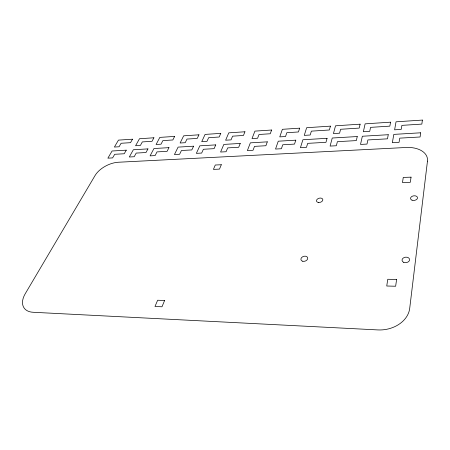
<?xml version="1.0" encoding="UTF-8"?>
<svg xmlns="http://www.w3.org/2000/svg" width="450" height="450" viewBox="0 0 450 450"><rect width="100%" height="100%" fill="white"/><g stroke="black" fill="none" stroke-linecap="round" stroke-linejoin="round"><path stroke-width="0.67" d="M427.466 161.139L409.697 308.447A28.204 21.87 -8.2 0 1 377.899 329.923L33.098 312.272A23.287 14.012 -34.4 0 1 25.251 293.704L95.096 175.483A19.277 10.558 -26.7 0 1 118.378 162.242L406.114 147.487A23.653 14.693 -9.9 0 1 427.466 161.139M420.66 132.801L420.092 136.986L399.757 138.139L399.06 142.335L392.349 142.701L393.812 134.387L420.66 132.801M422.392 120.077L421.847 124.099L401.884 125.37L401.214 129.409L394.616 129.814L396.028 121.815L422.392 120.077M396.602 279.472L395.646 286.239L386.741 286.009L387.765 279.276L396.602 279.472M411.047 177.154L410.316 182.312L402.48 182.559L403.262 177.424L411.047 177.154M388.254 134.713L387.489 138.831L367.881 139.944L366.998 144.073L360.523 144.428L362.351 136.243L388.254 134.713M390.566 122.175L389.835 126.141L370.569 127.367L369.72 131.344L363.358 131.737L365.113 123.851L390.566 122.175M357.261 136.541L356.327 140.597L337.393 141.671L336.341 145.744L330.092 146.081L332.252 138.015L357.261 136.541M360.113 124.183L359.213 128.093L340.599 129.279L339.587 133.2L333.439 133.577L335.52 125.803L360.113 124.183M327.066 138.324L325.963 142.318L307.682 143.359L306.473 147.364L300.431 147.696L302.906 139.748L327.066 138.324M330.424 126.141L329.361 129.994L311.377 131.141L310.207 135.006L304.267 135.371L306.652 127.71L330.424 126.141M295.791 140.169L294.525 144.101L282.735 144.771L281.396 148.731L275.535 149.046L278.257 141.199L295.791 140.169M299.649 128.171L298.429 131.968L286.824 132.705L285.531 136.524L279.759 136.879L282.392 129.308L299.649 128.171M267.311 141.846L265.899 145.727L254.509 146.374L253.029 150.272L247.365 150.581L250.363 142.847L267.311 141.846M271.609 130.022L270.248 133.763L259.026 134.477L257.597 138.24L252.017 138.583L254.914 131.119L271.609 130.022M240.244 143.443L238.703 147.268L227.683 147.893L226.074 151.734L220.59 152.032L223.847 144.411L240.244 143.443M244.941 131.777L243.456 135.472L232.594 136.164L231.041 139.877L225.636 140.209L228.78 132.846L244.941 131.777M164.604 300.504L161.983 306.782L154.986 306.478L157.646 300.234L164.604 300.504M221.316 164.734L219.487 169.116L213.424 169.38L215.28 165.015L221.316 164.734M215.736 144.889L214.082 148.663L203.389 149.271L201.667 153.062L196.352 153.354L199.822 145.828L215.736 144.889M220.781 133.374L219.184 137.019L208.643 137.689L206.977 141.356L201.735 141.677L205.093 134.409L220.781 133.374M193.584 146.194L191.829 149.923L181.434 150.514L179.612 154.266L174.442 154.541L178.104 147.111L193.584 146.194M198.939 134.814L197.241 138.414L186.986 139.072L185.226 142.695L180.124 143.01L183.667 135.821L198.939 134.814M168.953 147.651L167.091 151.329L157.016 151.898L155.093 155.593L150.086 155.869L153.951 148.534L168.953 147.651M174.634 136.418L172.834 139.972L162.889 140.608L161.032 144.18L156.088 144.489L159.829 137.391L174.634 136.418M147.954 148.888L146.002 152.522L136.198 153.079L134.19 156.729L129.313 156.999L133.352 149.749L147.954 148.888M153.906 137.784L152.021 141.3L142.335 141.919L140.394 145.451L135.579 145.749L139.483 138.735L153.906 137.784M126.27 150.165L124.234 153.754L114.705 154.294L112.612 157.905L107.876 158.164L112.078 151.003L126.27 150.165M132.491 139.196L130.523 142.672L121.106 143.269L119.081 146.762L114.396 147.049L118.468 140.119L132.491 139.196M412.026 200.183A3.521 2.317 -8.3 0 0 417.516 198.017A3.521 2.317 -8.3 0 0 412.549 196.121A3.521 2.317 -8.3 0 0 412.026 200.183M318.291 202.449A3.251 2.132 -15.3 0 0 322.83 199.62A3.251 2.132 -15.3 0 0 317.846 198.754A3.251 2.132 -15.3 0 0 318.291 202.449M403.622 262.294A3.797 2.745 -7.2 0 0 409.579 259.948A3.797 2.745 -7.2 0 0 404.235 257.507A3.797 2.745 -7.2 0 0 403.622 262.294M302.805 261.264A3.493 2.503 -16.9 0 0 307.733 258.114A3.493 2.503 -16.9 0 0 302.423 256.899A3.493 2.503 -16.9 0 0 302.805 261.264"/></g></svg>
